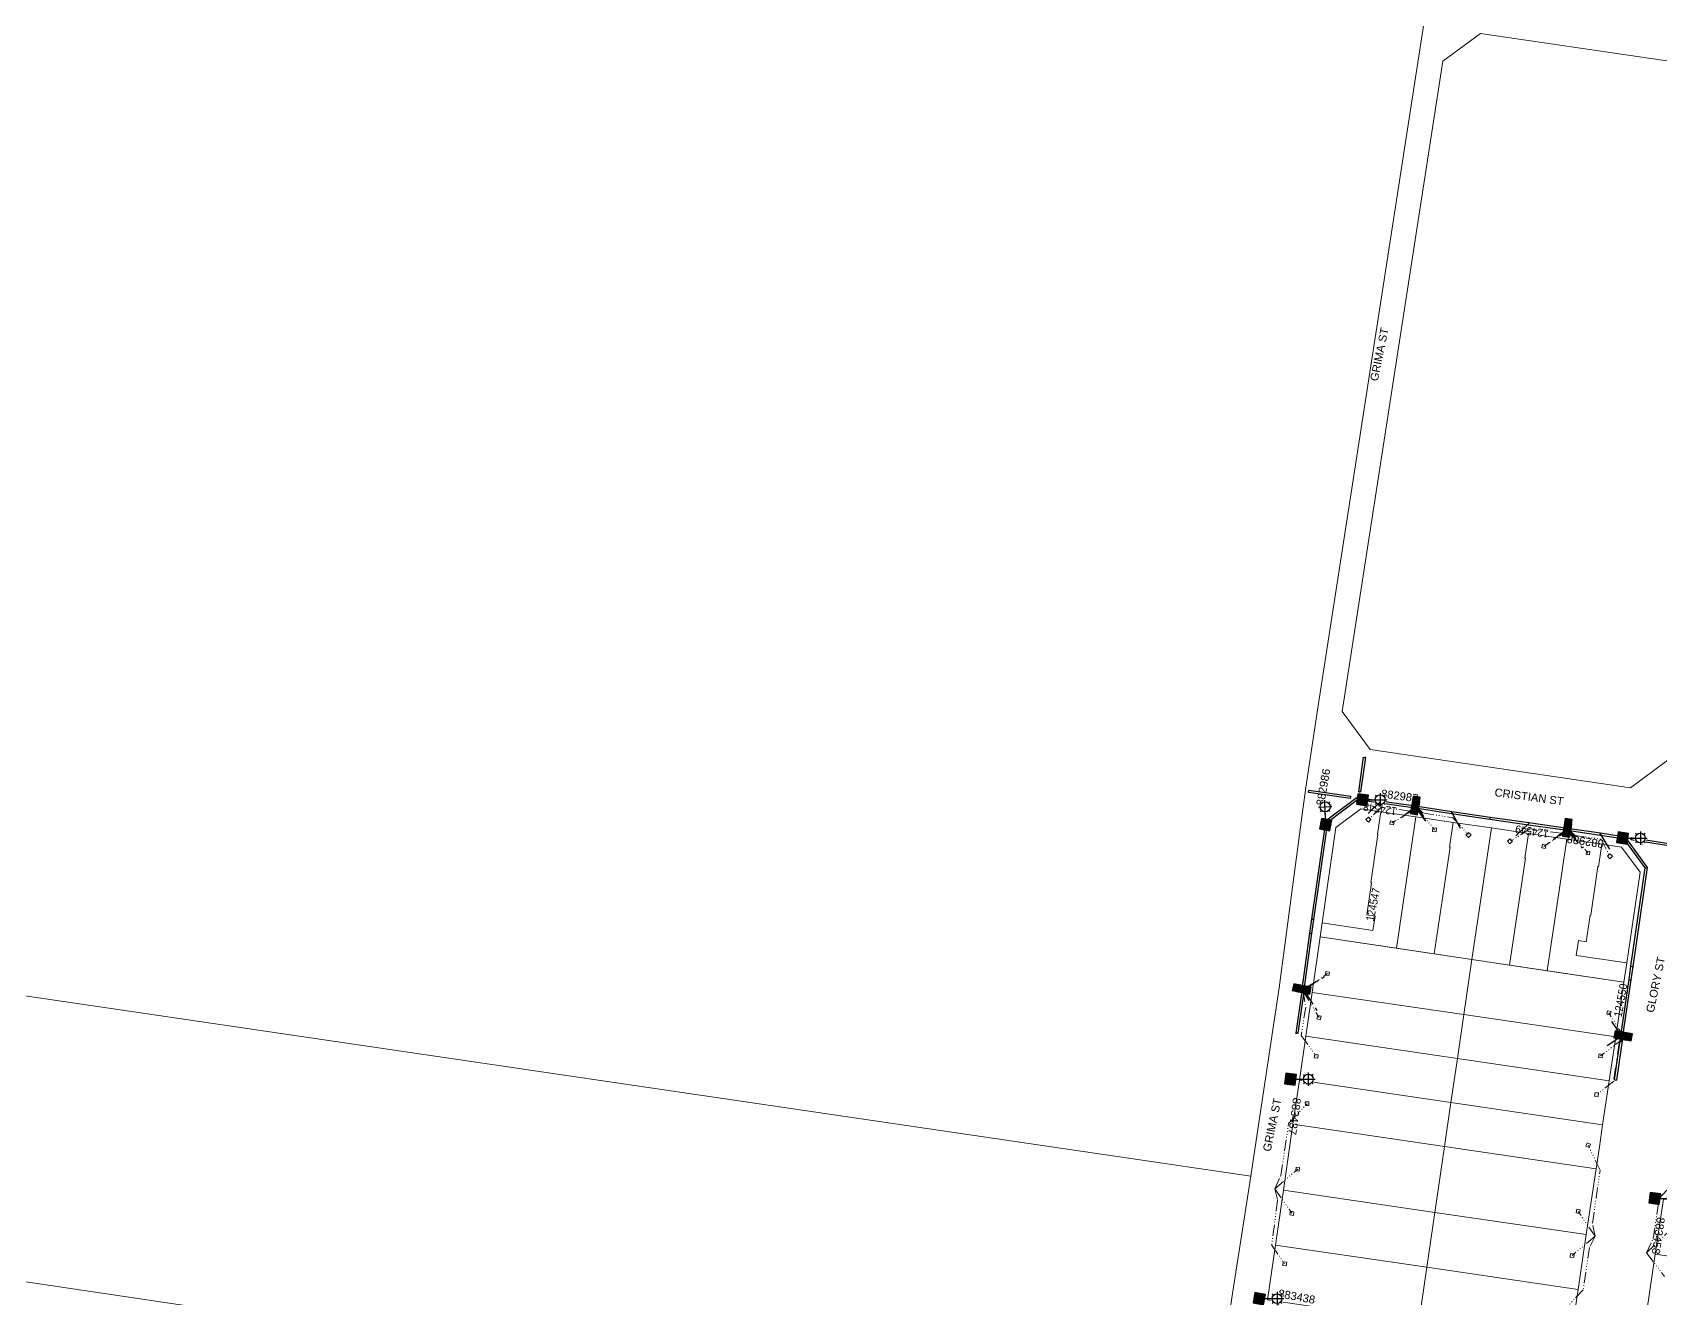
# Model space of a CAD drawing. Header units: metres. Extents: x 302924 to 306036, y 6267404 to 6269261.
# Drawn here: x 303518.9 to 303885, y 6268303.4 to 6268588.1 of the extents above; entities that cross this region are included whole.
import ezdxf
from ezdxf.enums import TextEntityAlignment as Align

# ---------------------------------------------------------------- set-up
doc = ezdxf.new("R2010")
doc.units = ezdxf.units.M
doc.set_wipeout_variables(frame=1)
for name, pattern in [('Cable Exist UG', [7, 4, -1, 1, -1]), ('DOT', [6.35, 0, -6.35]), ('PHANTOMX2', [5.6, 2.5, -0.5, 0.15, -0.5, 0.15, -0.5, 0.15, -0.5, 0.15, -0.5])]:
    doc.linetypes.add(name, pattern=pattern)
doc.layers.get('0').update_dxf_attribs({"color": 6})
for name, color, linetype, lineweight in [('Cadastre Land Parcels_SP_EXT', 118, 'Continuous', 15), ('Cadastre Road Names_SP_HV_LV_SL_EXT', 211, 'Continuous', 15), ('Services_SP_EXT', 42, 'PHANTOMX2', 20)]:
    doc.layers.add(name, color=color, linetype=linetype, lineweight=lineweight)
for name, color, linetype in [('Duct_SP_EXT', 30, 'Continuous'), ('Equip_SP_SL_EXT', 7, 'Continuous'), ('SupportsUG_SP_LV_EXT', 7, 'Continuous'), ('SupportsUG_SP_LV_SL_EXT', 7, 'Continuous'), ('Trench_SP_EXT', 7, 'Continuous')]:
    doc.layers.add(name, color=color, linetype=linetype)
doc.styles.add('COLUMN_LABEL', font='arial.ttf', dxfattribs={"height": 2})
doc.styles.add('POLE_LABEL', font='arial.ttf', dxfattribs={"height": 2})
doc.styles.add('SL_LABEL', font='arial.ttf', dxfattribs={"height": 2})
doc.styles.get("Standard").update_dxf_attribs({"font": 'arial.ttf'})

# ---------------------------------------------------------------- blocks, each defined once
blk = doc.blocks.new('COLUMN_EXT')
blk.add_hatch(color=256).paths.add_polyline_path([(1.2, 1.2), (-1.2, 1.2), (-1.2, -1.2), (1.2, -1.2)])
blk.add_lwpolyline([(-1.2, 1.2), (-1.2, -1.2), (1.2, -1.2), (1.2, 1.2)], close=True)
at = {"style": 'COLUMN_LABEL', "width": 0.9, "flags": 8}
blk.add_attdef('ASSET_NUM', text='', height=1.8, rotation=360, dxfattribs=at).set_placement((4, 2), align=Align.MIDDLE_LEFT)
at = {"flags": 1}
blk.add_attdef('Z', (-2.35, -1.81), '', height=0.2, rotation=270, dxfattribs=at)
at = {"flags": 9}
for tag, p in [('NOTES', (-2, -1.81)), ('SUBURB', (-1.8, -1.81)), ('STREETNAME', (-1.6, -1.81)), ('LOCATION', (-1.4, -1.81)), ('LEGEND', (-1.2, -1.81)), ('USAGE', (-1, -1.81)), ('STATE', (-0.8, -1.81)), ('OWNED_BY', (-0.6, -1.81)), ('COLUMN_TYPE', (-0.4, -1.81))]:
    blk.add_attdef(tag, text='', height=0.2, rotation=270, dxfattribs=at).set_placement(p, align=Align.MIDDLE_LEFT)
for tag, style, p in [('STREET_CODE', 'COLUMN_LABEL', (-0.2, -1.81)), ('STRUCTURE_PLANT_NUMBER', 'POLE_LABEL', (0.03, -1.81))]:
    blk.add_attdef(tag, text='', height=0.2, rotation=270, dxfattribs=dict(at, style=style)).set_placement(p, align=Align.MIDDLE_LEFT)
blk = doc.blocks.new('SL_LANTERN_EXT')
at = {"style": 'SL_LABEL', "flags": 9}
blk.add_attdef('STREET_CODE', text='', height=0.001, rotation=270, dxfattribs=at).set_placement((0, 0), align=Align.MIDDLE_LEFT)
at = {"flags": 9}
for tag in ['CONSTRUCTED_VOLTAGE', 'CONTROL_TYPE', 'LANTERN_PURPOSE', 'LANTERN_TYPE', 'NO_PHASES', 'OPERATING_VOLTAGE', 'ORIENTATION', 'OWNED_BY', 'STATE', 'USAGE', 'CEXIST', 'CNEW', 'CNUMBER', 'CREMOVE', 'CREPLACE', 'LKINGHEIGHT', 'LBRACKET', 'LBRACKETVOCAB', 'LCATEGORY', 'LCHARGE1', 'LCHARGE1PERCENT', 'LCHARGE2', 'LCHARGE2PERCENT', 'LCHARGE3', 'LCHARGE3PERCENT', 'LEXIST', 'LLAMP', 'LLAMPVOCAB', 'LMAST', 'LMASTVOCAB', 'LNEW', 'LANTNUMBER', 'LOUTREACH', 'LOUTREACHVOCAB', 'LRATECODE', 'LREMOVE', 'LREPLACE', 'LTYPE', 'LTYPEVOCAB', 'LEGEND', 'SUBURB', 'STREETNAME', 'LOCATION', 'NOTES', 'MAINTAINED_BY']:
    blk.add_attdef(tag, text='', height=0.01, rotation=270, dxfattribs=at).set_placement((-0.01, 0), align=Align.MIDDLE_LEFT)
for tag, height, flags in [('OPERATED_BY', 0.01, 9), ('Z', 0.001, 1)]:
    blk.add_attdef(tag, (-0.01, 0), '', height=height, rotation=270, dxfattribs=dict(flags=flags))
at = {"linetype": 'DOT'}
blk.add_wipeout([(2.5, 0), (2.93, 1.06), (3.99, 1.5), (5.06, 1.06), (5.5, 0), (5.06, -1.06), (3.99, -1.5), (2.93, -1.06)], dxfattribs=at)
for p, q in [((-0.01, 0), (2.87, 0)), ((2.93, 1.06), (3.2, 0.8)), ((3.99, 1.5), (3.99, -1.5)), ((3.99, 1.5), (3.99, 1.12)), ((5.06, 1.06), (4.79, 0.8)), ((2.5, 0), (5.5, 0)), ((2.93, -1.06), (3.2, -0.8)), ((3.99, -1.13), (3.99, -1.5)), ((5.06, -1.06), (4.79, -0.8)), ((5.12, 0), (5.5, 0))]:
    blk.add_line(p, q)
at = {"linetype": 'DOT', "flags": 128}
blk.add_lwpolyline([(2.5, 0), (2.93, 1.06), (3.99, 1.5), (5.06, 1.06), (5.5, 0), (5.06, -1.06), (3.99, -1.5), (2.93, -1.06), (2.5, 0)], close=True, dxfattribs=at)
blk.add_circle((3.99, 0), 1.12)
at = {"flags": 8}
blk.add_attdef('LNUMBER', text='', height=1, dxfattribs=at).set_placement((7, -1), align=Align.MIDDLE_LEFT)
blk = doc.blocks.new('CCP_EXT')
blk.add_lwpolyline([(-0.57, 0), (0, 0.57), (0.57, 0), (0, -0.57), (-0.57, 0)])
at = {"flags": 9}
for tag in ['CCP_TYPE', 'CONSTRUCTED_VOLTAGE', 'NO_PHASES', 'OPERATING_VOLTAGE', 'ORIENTATION', 'OWNED_BY', 'USAGE', 'LEGEND', 'LIFE_SUPPORT', 'STATE', 'NOTES']:
    blk.add_attdef(tag, text='', height=0.01, dxfattribs=at).set_placement((0, 0), align=Align.MIDDLE_LEFT)
at = {"flags": 1}
blk.add_attdef('Z', (0, 0), '', height=0.01, dxfattribs=at)
blk = doc.blocks.new('PILLAR_EXT')
at = {"layer": 'SupportsUG_SP_LV_EXT', "linetype": 'Continuous'}
h = blk.add_hatch(color=256, dxfattribs=at)
h.dxf.hatch_style = 1
h.paths.add_polyline_path([(-0.8, 0), (-0.8, 2), (0.8, 2), (0.8, 0)])
h = blk.add_hatch(color=256, dxfattribs=at)
h.dxf.hatch_style = 1
h.paths.add_polyline_path([(-0.8, -2), (-0.8, 0), (0.8, 0), (0.8, -2)])
blk.add_lwpolyline([(-0.8, 2), (-0.8, -1), (-0.8, 1), (-0.8, -2), (0.8, -2), (0.8, 2)], close=True)
for tag, flags, p in [('OWNED_BY', 9, (-0.2, 0)), ('STREETNAME', 9, (-0.18, 0)), ('SUBURB', 1, (-0.16, 0)), ('PARENT', 9, (-0.14, 0)), ('NOTES', 9, (-0.13, 0)), ('LOCATION', 9, (-0.11, 0)), ('LEGEND', 9, (-0.09, 0)), ('SUPPORT_TYPE', 9, (-0.07, 0)), ('USAGE', 9, (-0.06, 0)), ('STATE', 9, (-0.03, 0))]:
    blk.add_attdef(tag, text='', height=0.01, rotation=270, dxfattribs=dict(flags=flags)).set_placement(p, align=Align.CENTER)
at = {"width": 0.9}
blk.add_attdef('ASSET_NUM', text='', height=1.8, rotation=360, dxfattribs=at).set_placement((4, 2), align=Align.MIDDLE_LEFT)

msp = doc.modelspace()

# ---------------------------------------------------------------- linework, layer by layer
at = {"layer": 'Cadastre Land Parcels_SP_EXT', "linetype": 'Continuous'}
for points in [[(303805.1821, 6268418.3441), (303807.9472, 6268436.231), (303832.7284, 6268596.5014), (303842.2536, 6268660.1704), (303851.7737, 6268723.6085), (303851.5448, 6268723.6207), (303687.9164, 6268731.6662), (303515.798, 6268738.4107), (303503.0109, 6268411.8242), (303454.1919, 6268360.0536), (303461.0554, 6268356.851), (303454.9258, 6268331.4228), (303496.2413, 6268374.532), (303792.8186, 6268330.9119), (303794.7488, 6268343.429), (303799.2297, 6268373.2945), (303804.1626, 6268410.6274), (303805.1821, 6268418.3441)], [(303886.7268, 6268424.5795), (303898.462, 6268503.2984), (303902.1822, 6268528.2491), (303908.5502, 6268570.9768), (303902.2432, 6268579.4743), (303844.5177, 6268587.9575), (303836.005, 6268581.6764), (303813.3821, 6268435.3996), (303819.6833, 6268426.8605), (303878.2101, 6268418.2596), (303886.7268, 6268424.5795)], [(303820.7695, 6268389.3885), (303818.9128, 6268389.6627), (303819.9761, 6268396.8661), (303819.8327, 6268396.887), (303821.4403, 6268407.7844), (303821.297, 6268407.8053), (303822.0448, 6268412.8828), (303817.611, 6268413.5338), (303811.9605, 6268409.3194), (303808.864, 6268387.8524), (303820.2929, 6268386.1643), (303820.7695, 6268389.3885)], [(303829.9443, 6268411.7221), (303822.0448, 6268412.8828), (303821.297, 6268407.8053), (303821.4403, 6268407.7844), (303819.8327, 6268396.887), (303819.9761, 6268396.8661), (303818.9128, 6268389.6627), (303820.7695, 6268389.3885), (303820.2929, 6268386.1643), (303808.864, 6268387.8524), (303808.4143, 6268384.7352), (303825.5847, 6268382.1764), (303829.9443, 6268411.7221)], [(303837.6522, 6268404.9125), (303837.5087, 6268404.9334), (303838.3283, 6268410.4898), (303829.9443, 6268411.7221), (303825.5847, 6268382.1764), (303834.1107, 6268380.9062), (303837.6522, 6268404.9125)], [(303846.9397, 6268409.2253), (303838.3283, 6268410.4898), (303837.5087, 6268404.9334), (303837.6522, 6268404.9125), (303834.1107, 6268380.9062), (303842.5584, 6268379.6473), (303846.9397, 6268409.2253)], [(303854.5914, 6268402.4423), (303854.448, 6268402.4633), (303855.2637, 6268408.0017), (303846.9397, 6268409.2253), (303842.5584, 6268379.6473), (303851.0435, 6268378.3843), (303854.5914, 6268402.4423)], [(303863.8744, 6268406.7373), (303855.2637, 6268408.0017), (303854.448, 6268402.4633), (303854.5914, 6268402.4423), (303851.0435, 6268378.3843), (303859.5094, 6268377.1237), (303863.8744, 6268406.7373)], [(303871.7731, 6268405.5765), (303863.8744, 6268406.7373), (303859.5094, 6268377.1237), (303876.7481, 6268374.5564), (303877.3882, 6268378.8549), (303866.0061, 6268380.533), (303866.4986, 6268383.8748), (303868.2469, 6268383.6173), (303869.1327, 6268389.6316), (303869.2761, 6268389.6106), (303870.8834, 6268400.5208), (303871.0269, 6268400.4999), (303871.7731, 6268405.5765)], [(303876.2227, 6268404.9228), (303871.7731, 6268405.5765), (303871.0269, 6268400.4999), (303870.8834, 6268400.5208), (303869.2761, 6268389.6106), (303869.1327, 6268389.6316), (303868.2469, 6268383.6173), (303866.4986, 6268383.8748), (303866.0061, 6268380.533), (303877.3882, 6268378.8549), (303880.4275, 6268399.2586), (303876.2227, 6268404.9228)], [(303842.5584, 6268379.6473), (303808.4143, 6268384.7352), (303806.6124, 6268372.2465), (303840.7383, 6268367.2319), (303842.5584, 6268379.6473)], [(303876.7481, 6268374.5564), (303842.5584, 6268379.6473), (303840.7383, 6268367.2319), (303874.9092, 6268362.2102), (303876.7481, 6268374.5564)], [(303785.2542, 6268280.1743), (303788.5982, 6268303.548), (303792.8186, 6268330.9119), (303496.2413, 6268374.532), (303454.9258, 6268331.4228), (303451.3313, 6268316.9569), (303783.3208, 6268267.5715), (303785.2542, 6268280.1743)], [(303840.7383, 6268367.2319), (303806.6124, 6268372.2465), (303805.1827, 6268362.3613), (303839.2936, 6268357.3474), (303840.7383, 6268367.2319)], [(303874.9092, 6268362.2102), (303840.7383, 6268367.2319), (303839.2936, 6268357.3474), (303873.4369, 6268352.331), (303874.9092, 6268362.2102)], [(303839.2936, 6268357.3474), (303805.1827, 6268362.3613), (303803.7529, 6268352.4771), (303837.8463, 6268347.4658), (303839.2936, 6268357.3474)], [(303873.4369, 6268352.331), (303839.2936, 6268357.3474), (303837.8463, 6268347.4658), (303871.9646, 6268342.4519), (303873.4369, 6268352.331)], [(303837.8463, 6268347.4658), (303803.7529, 6268352.4771), (303802.3241, 6268342.5919), (303836.3982, 6268337.5832), (303837.8463, 6268347.4658)], [(303871.2289, 6268337.5128), (303871.9646, 6268342.4519), (303837.8463, 6268347.4658), (303836.3982, 6268337.5832), (303870.4889, 6268332.5736), (303871.2289, 6268337.5128)], [(303836.3982, 6268337.5832), (303802.3241, 6268342.5919), (303800.1787, 6268327.765), (303834.2236, 6268322.7607), (303836.3982, 6268337.5832)], [(303870.4889, 6268332.5736), (303836.3982, 6268337.5832), (303834.2236, 6268322.7607), (303868.281, 6268317.7545), (303870.4889, 6268332.5736)], [(303834.2236, 6268322.7607), (303800.1787, 6268327.765), (303798.3916, 6268315.408), (303832.4164, 6268310.4062), (303834.2236, 6268322.7607)], [(303917.2685, 6268321.0942), (303885.6349, 6268325.7395), (303883.7977, 6268313.3903), (303912.4307, 6268309.1858), (303915.4313, 6268308.7451), (303917.2685, 6268321.0942)], [(303868.281, 6268317.7545), (303834.2236, 6268322.7607), (303832.4164, 6268310.4062), (303866.4438, 6268305.4044), (303868.281, 6268317.7545)], [(303783.321, 6268267.572), (303451.331, 6268316.957), (303436.251, 6268257.189), (303775.132, 6268207.876), (303776.723, 6268219.212), (303783.321, 6268267.572)], [(303832.4164, 6268310.4062), (303798.3916, 6268315.408), (303796.607, 6268303.0509), (303830.6084, 6268298.0527), (303832.4164, 6268310.4062)], [(303912.4307, 6268309.1858), (303883.7977, 6268313.3903), (303881.9588, 6268301.0413), (303896.788, 6268298.8649), (303910.5934, 6268296.8397), (303912.4307, 6268309.1858)], [(303866.4438, 6268305.4044), (303832.4164, 6268310.4062), (303830.6084, 6268298.0527), (303864.6049, 6268293.0552), (303866.4438, 6268305.4044)]]:
    msp.add_lwpolyline(points, close=True, dxfattribs=at)
at = {"layer": 'Duct_SP_EXT'}
for p, q in [((303817.1103, 6268417.3904), (303818.2132, 6268425.1277)), ((303817.5854, 6268417.3227), (303818.6884, 6268425.06)), ((303818.2132, 6268425.1277), (303818.4508, 6268425.0939)), ((303818.6884, 6268425.06), (303818.4508, 6268425.0939)), ((303805.7901, 6268417.1972), (303805.8238, 6268417.4348)), ((303815.2372, 6268415.8554), (303805.7901, 6268417.1972)), ((303805.8576, 6268417.6724), (303805.8238, 6268417.4348)), ((303815.3047, 6268416.3306), (303805.8576, 6268417.6724)), ((303817.1103, 6268417.3904), (303817.3479, 6268417.3565)), ((303817.5854, 6268417.3227), (303817.3479, 6268417.3565)), ((303809.6212, 6268410.7965), (303816.7256, 6268416.1427)), ((303810.0867, 6268410.5461), (303816.8536, 6268415.6383)), ((303815.2372, 6268415.8554), (303815.2709, 6268416.093)), ((303815.3047, 6268416.3306), (303815.2709, 6268416.093)), ((303816.7256, 6268416.1427), (303817.525, 6268416.0235)), ((303816.7256, 6268416.1427), (303816.7896, 6268415.8905)), ((303816.8536, 6268415.6383), (303816.7896, 6268415.8905)), ((303816.8536, 6268415.6383), (303817.4542, 6268415.5487)), ((303817.4535, 6268415.5488), (303817.4896, 6268415.7861)), ((303817.4535, 6268415.5488), (303821.895, 6268414.8729)), ((303817.4542, 6268415.5487), (303817.4896, 6268415.7861)), ((303817.525, 6268416.0235), (303817.4896, 6268415.7861)), ((303817.5257, 6268416.0234), (303817.4896, 6268415.7861)), ((303817.5257, 6268416.0234), (303821.9672, 6268415.3475)), ((303821.895, 6268414.8729), (303821.9311, 6268415.1102)), ((303821.8978, 6268414.8725), (303821.9311, 6268415.1102)), ((303821.8978, 6268414.8725), (303829.7856, 6268413.7664)), ((303821.9645, 6268415.3479), (303821.9311, 6268415.1102)), ((303821.9672, 6268415.3475), (303821.9311, 6268415.1102)), ((303821.9645, 6268415.3479), (303829.8522, 6268414.2417)), ((303829.7821, 6268413.7669), (303829.8189, 6268414.0041)), ((303829.7821, 6268413.7669), (303838.009, 6268412.4894)), ((303829.7856, 6268413.7664), (303829.8189, 6268414.0041)), ((303829.8522, 6268414.2417), (303829.8189, 6268414.0041)), ((303829.8557, 6268414.2412), (303829.8189, 6268414.0041)), ((303829.8557, 6268414.2412), (303838.0826, 6268412.9637)), ((303809.5424, 6268409.515), (303809.6144, 6268410.6861)), ((303809.6144, 6268410.6861), (303809.6212, 6268410.7965)), ((303809.6144, 6268410.6861), (303809.854, 6268410.6713)), ((303809.6212, 6268410.7965), (303809.854, 6268410.6713)), ((303810.0935, 6268410.6566), (303809.854, 6268410.6713)), ((303810.0867, 6268410.5461), (303809.854, 6268410.6713)), ((303810.0203, 6268409.466), (303810.0935, 6268410.6566)), ((303810.0935, 6268410.6566), (303810.0867, 6268410.5461)), ((303838.009, 6268412.4894), (303838.0458, 6268412.7265)), ((303838.0104, 6268412.4892), (303838.0458, 6268412.7265)), ((303838.0104, 6268412.4892), (303846.6226, 6268411.2036)), ((303838.0812, 6268412.9639), (303838.0458, 6268412.7265)), ((303838.0826, 6268412.9637), (303838.0458, 6268412.7265)), ((303838.0812, 6268412.9639), (303846.6921, 6268411.6786)), ((303846.6226, 6268411.2036), (303846.6574, 6268411.4411)), ((303846.6226, 6268411.2036), (303855.3189, 6268409.9565)), ((303846.6921, 6268411.6786), (303846.6574, 6268411.4411)), ((303846.6921, 6268411.6786), (303855.387, 6268410.4317)), ((303855.3189, 6268409.9565), (303855.353, 6268410.1941)), ((303855.3196, 6268409.9564), (303855.353, 6268410.1941)), ((303855.3196, 6268409.9564), (303863.9781, 6268408.7419)), ((303855.3863, 6268410.4318), (303855.353, 6268410.1941)), ((303855.387, 6268410.4317), (303855.353, 6268410.1941)), ((303855.3863, 6268410.4318), (303864.0448, 6268409.2172)), ((303806.5494, 6268388.7126), (303809.5424, 6268409.515)), ((303807.0245, 6268388.6445), (303810.0203, 6268409.466)), ((303809.5424, 6268409.515), (303809.7814, 6268409.4905)), ((303810.0203, 6268409.466), (303809.7814, 6268409.4905)), ((303863.9761, 6268408.7422), (303864.0114, 6268408.9796)), ((303863.9761, 6268408.7422), (303871.4074, 6268407.6357)), ((303863.9781, 6268408.7419), (303864.0114, 6268408.9796)), ((303864.0448, 6268409.2172), (303864.0114, 6268408.9796)), ((303864.0468, 6268409.217), (303864.0114, 6268408.9796)), ((303864.0468, 6268409.217), (303871.4781, 6268408.1105)), ((303871.4068, 6268407.6358), (303871.4427, 6268407.8731)), ((303871.4068, 6268407.6358), (303876.0483, 6268406.932)), ((303871.4074, 6268407.6357), (303871.4427, 6268407.8731)), ((303871.4781, 6268408.1105), (303871.4427, 6268407.8731)), ((303871.4787, 6268408.1104), (303871.4427, 6268407.8731)), ((303871.4787, 6268408.1104), (303876.1202, 6268407.4066)), ((303876.0483, 6268406.932), (303876.0843, 6268407.1693)), ((303876.1202, 6268407.4066), (303876.0843, 6268407.1693)), ((303877.2944, 6268406.0477), (303877.4878, 6268406.1898)), ((303877.6813, 6268406.3318), (303877.4878, 6268406.1898)), ((303882.0675, 6268400.3587), (303877.6813, 6268406.3318)), ((303878.3158, 6268406.6063), (303878.3537, 6268406.8433)), ((303878.3158, 6268406.6063), (303894.2372, 6268404.0593)), ((303878.3916, 6268407.0803), (303878.3537, 6268406.8433)), ((303878.3916, 6268407.0803), (303894.313, 6268404.5333)), ((303881.5641, 6268400.2332), (303877.2944, 6268406.0477)), ((303878.3358, 6268378.1128), (303881.5641, 6268400.2332)), ((303878.8109, 6268378.0443), (303882.0675, 6268400.3587)), ((303881.5641, 6268400.2332), (303881.8158, 6268400.2959)), ((303882.0675, 6268400.3587), (303881.8158, 6268400.2959)), ((303806.0952, 6268385.5299), (303806.5494, 6268388.7126)), ((303806.5494, 6268388.7126), (303806.787, 6268388.6785)), ((303806.5706, 6268385.4631), (303807.0245, 6268388.6445)), ((303807.0245, 6268388.6445), (303806.787, 6268388.6785)), ((303804.3603, 6268372.9776), (303806.0952, 6268385.5299)), ((303804.8357, 6268372.9119), (303806.5706, 6268385.4631)), ((303806.0952, 6268385.5299), (303806.3329, 6268385.4965)), ((303806.5706, 6268385.4631), (303806.3329, 6268385.4965)), ((303877.9083, 6268375.1137), (303878.3358, 6268378.1124)), ((303878.3358, 6268378.1124), (303878.3358, 6268378.1128)), ((303878.3358, 6268378.1128), (303878.5734, 6268378.0785)), ((303878.3358, 6268378.1124), (303878.5734, 6268378.0785)), ((303878.3834, 6268375.0451), (303878.811, 6268378.0447)), ((303878.811, 6268378.0447), (303878.5734, 6268378.0785)), ((303878.8109, 6268378.0443), (303878.5734, 6268378.0785)), ((303878.811, 6268378.0447), (303878.8109, 6268378.0443)), ((303876.0574, 6268362.4618), (303877.9083, 6268375.1137)), ((303876.5323, 6268362.3923), (303878.3834, 6268375.0451)), ((303877.9083, 6268375.1137), (303878.1458, 6268375.0794)), ((303878.3834, 6268375.0451), (303878.1458, 6268375.0794)), ((303804.3605, 6268372.9791), (303802.9315, 6268363.0999)), ((303804.8355, 6268372.9104), (303803.4067, 6268363.0321)), ((303804.3603, 6268372.9776), (303804.598, 6268372.9448)), ((303804.3605, 6268372.9791), (303804.598, 6268372.9448)), ((303804.8357, 6268372.9119), (303804.598, 6268372.9448)), ((303804.8355, 6268372.9104), (303804.598, 6268372.9448)), ((303802.9315, 6268363.0999), (303802.9266, 6268363.0651)), ((303802.9266, 6268363.0651), (303803.1643, 6268363.0316)), ((303802.9315, 6268363.0999), (303803.1691, 6268363.066)), ((303803.4019, 6268362.9982), (303803.1643, 6268363.0316)), ((303803.4067, 6268363.0321), (303803.1691, 6268363.066)), ((303803.4067, 6268363.0321), (303803.4019, 6268362.9982)), ((303874.6452, 6268352.5483), (303876.0702, 6268362.4323)), ((303875.1202, 6268352.4798), (303876.5453, 6268362.3638)), ((303876.0574, 6268362.4618), (303876.2949, 6268362.427)), ((303876.0702, 6268362.4323), (303876.3077, 6268362.398)), ((303876.5323, 6268362.3923), (303876.2949, 6268362.427)), ((303876.5453, 6268362.3638), (303876.3077, 6268362.398)), ((303874.6452, 6268352.5483), (303874.8827, 6268352.514)), ((303875.1202, 6268352.4798), (303874.8827, 6268352.514))]:
    msp.add_line(p, q, dxfattribs=at)
at = {"layer": 'Services_SP_EXT'}
for points in [[(303830.2414, 6268413.7945), (303834.1356, 6268408.8091)], [(303830.2414, 6268413.7945), (303831.5313, 6268412.5952), (303831.5313, 6268412.5952), (303838.3085, 6268411.5314), (303841.8004, 6268407.6555)], [(303864.371, 6268408.7783), (303862.6116, 6268408.0364), (303862.6116, 6268408.0364), (303855.5834, 6268409.0033), (303851.1195, 6268406.2365)], [(303864.371, 6268408.7783), (303858.7525, 6268405.0824)], [(303864.371, 6268408.7783), (303868.6671, 6268403.5909)], [(303864.371, 6268408.7783), (303865.8217, 6268407.558), (303865.8217, 6268407.558), (303871.65, 6268406.682), (303873.6181, 6268402.8479)], [(303804.6309, 6268372.5492), (303810.0799, 6268376.4682)], [(303804.6309, 6268372.5492), (303805.2015, 6268368.8863), (303805.2015, 6268368.8863), (303804.1659, 6268362.5422), (303807.5601, 6268357.882)], [(303804.6309, 6268372.5492), (303808.1779, 6268366.5754)], [(303876.8596, 6268361.9998), (303873.3737, 6268367.6413)], [(303876.8596, 6268361.9998), (303875.712, 6268360.8127), (303875.712, 6268360.8127), (303874.426, 6268352.1836), (303870.5949, 6268349.2687)], [(303876.8467, 6268362.0288), (303871.5098, 6268357.9452)], [(303798.2757, 6268328.0738), (303799.6278, 6268331.0777), (303799.6278, 6268331.0777), (303801.3303, 6268342.7389), (303805.5114, 6268347.2024)], [(303870.2518, 6268317.3838), (303869.6661, 6268320.3406), (303869.6661, 6268320.3406), (303871.3232, 6268331.6342), (303871.3776, 6268332.2128), (303868.7017, 6268337.8807)], [(303798.2757, 6268328.0738), (303803.3776, 6268332.4685)], [(303798.2757, 6268328.0738), (303798.875, 6268325.5101), (303798.875, 6268325.5101), (303797.5285, 6268315.4203), (303800.4633, 6268311.1728)], [(303798.2757, 6268328.0738), (303802.0797, 6268322.5586)], [(303870.2518, 6268317.3838), (303866.4659, 6268322.9702)], [(303881.8095, 6268313.6649), (303886.6946, 6268318.3044)], [(303870.2518, 6268317.3838), (303868.9984, 6268314.874), (303868.9984, 6268314.874), (303867.5831, 6268305.3449), (303863.3774, 6268300.8511)], [(303870.2518, 6268317.3838), (303865.1189, 6268313.067)], [(303881.8095, 6268313.6649), (303885.8699, 6268308.3402)]]:
    msp.add_lwpolyline(points, dxfattribs=at)
at = {"layer": 'Trench_SP_EXT', "linetype": 'Cable Exist UG'}
for points in [[(303829.8189, 6268414.0041), (303826.389, 6268411.2566)], [(303829.8189, 6268414.0041), (303832.5326, 6268410.2261)], [(303838.0458, 6268412.7266), (303840.0456, 6268409.0022)], [(303855.353, 6268410.1941), (303851.8553, 6268406.8479)], [(303864.0114, 6268408.9796), (303859.57, 6268405.5883)], [(303864.0114, 6268408.9796), (303867.3438, 6268404.684)], [(303871.4427, 6268407.8731), (303873.648, 6268404.1729)], [(303804.598, 6268372.9448), (303809.3808, 6268375.7519)], [(303804.598, 6268372.9448), (303807.6826, 6268368.1639)], [(303876.2949, 6268362.427), (303873.5052, 6268366.4062)], [(303876.3077, 6268362.3981), (303872.2351, 6268359.7231)]]:
    msp.add_lwpolyline(points, dxfattribs=at)

# ---------------------------------------------------------------- block references
at = {"layer": 'Services_SP_EXT'}
for p in [(303819.2741, 6268411.1002), (303841.8003, 6268407.6555), (303851.1195, 6268406.2365), (303873.6181, 6268402.8479)]:
    msp.add_blockref('CCP_EXT', p, dxfattribs=at)
for p, rotation in [((303824.5873, 6268410.3887), 33.38717130781586), ((303834.1356, 6268408.8092), 129.38717090638), ((303858.7525, 6268405.0825), 33.64169305417014), ((303868.667, 6268403.5909), 129.641693065912), ((303810.0799, 6268376.4682), 216.72929135055), ((303808.178, 6268366.5754), 120.7292908367797), ((303873.3737, 6268367.6412), 301.6555021184966), ((303807.5601, 6268357.882), 126.1007772648995), ((303871.5098, 6268357.9452), 37.65550174587518), ((303805.5114, 6268347.2024), 226.6747440210868), ((303870.5949, 6268349.2687), 37.26646917281519), ((303868.7017, 6268337.8807), 295.3606212539125), ((303803.3776, 6268332.4685), 220.6047619189251), ((303802.0797, 6268322.5586), 124.6047618433976), ((303866.466, 6268322.9702), 304.2689157365815), ((303800.4633, 6268311.1728), 128.4958681108356), ((303865.1188, 6268313.067), 40.26891581234774)]:
    msp.add_blockref('CCP_EXT', p, dxfattribs=dict(at, rotation=rotation))
at = {"layer": 'SupportsUG_SP_LV_EXT'}
for p, rotation, values in [((303864.0546, 6268409.2768), 171.6416928623551, {'ASSET_NUM': '124549'}), ((303876.5923, 6268362.4678), 79.65550194300914, {'ASSET_NUM': '124550'})]:
    msp.add_blockref('PILLAR_EXT', p, dxfattribs=dict(at, rotation=rotation)).add_auto_attribs(values)
ref = msp.add_blockref('PILLAR_EXT', (303804.2845, 6268373.0189), dxfattribs=dict(at, rotation=78.62763357965243))
ref.add_attrib('ASSET_NUM', '124547', dxfattribs={"layer": '0', "height": 1.8, "rotation": 78.627634, "width": 0.9}).set_placement((303819.5983, 6268388.2992), align=Align.MIDDLE_LEFT)
at = {"layer": 'SupportsUG_SP_LV_SL_EXT'}
ref = msp.add_blockref('COLUMN_EXT', (303809.6746, 6268409.9948), dxfattribs=dict(at, rotation=80.03433332843942))
ref.add_attrib('ASSET_NUM', '882986', dxfattribs={"layer": '0', "height": 1.8, "rotation": 80.034333, "style": 'COLUMN_LABEL'}).set_placement((303808.397, 6268414.2806), align=Align.MIDDLE_LEFT)
ref = msp.add_blockref('COLUMN_EXT', (303817.9265, 6268415.5811), dxfattribs=dict(at, rotation=352.0731238054642))
ref.add_attrib('ASSET_NUM', '882987', dxfattribs={"layer": '0', "height": 1.8, "rotation": 352.073124, "style": 'COLUMN_LABEL'}).set_placement((303822.1641, 6268417.0104), align=Align.MIDDLE_LEFT)
ref = msp.add_blockref('COLUMN_EXT', (303876.4534, 6268406.9678), dxfattribs=dict(at, rotation=171.6416734444138))
ref.add_attrib('ASSET_NUM', '882988', dxfattribs={"layer": '0', "height": 1.8, "rotation": 171.641673, "style": 'COLUMN_LABEL'}).set_placement((303872.2052, 6268405.5705), align=Align.MIDDLE_LEFT)
ref = msp.add_blockref('COLUMN_EXT', (303801.7834, 6268352.738), dxfattribs=dict(at, rotation=262.4888234187907))
ref.add_attrib('ASSET_NUM', '883437', dxfattribs={"layer": '0', "height": 1.8, "rotation": 262.488823, "style": 'COLUMN_LABEL'}).set_placement((303803.2433, 6268348.5109), align=Align.MIDDLE_LEFT)
ref = msp.add_blockref('COLUMN_EXT', (303883.6803, 6268325.8865), dxfattribs=dict(at, rotation=261.7910161458756))
ref.add_attrib('ASSET_NUM', '883458', dxfattribs={"layer": '0', "height": 1.8, "rotation": 261.791016, "style": 'COLUMN_LABEL'}).set_placement((303885.0886, 6268321.6419), align=Align.MIDDLE_LEFT)
ref = msp.add_blockref('COLUMN_EXT', (303794.741, 6268303.3474), dxfattribs=dict(at, rotation=349.466678597404))
ref.add_attrib('ASSET_NUM', '883438', dxfattribs={"layer": '0', "height": 1.8, "rotation": 349.466679, "style": 'COLUMN_LABEL'}).set_placement((303799.0392, 6268304.5825), align=Align.MIDDLE_LEFT)

# ---------------------------------------------------------------- texts
at = {"layer": 'Cadastre Road Names_SP_HV_LV_SL_EXT'}
for s, rotation, p in [('GRIMA ST', 78.336706, (303821.3834, 6268509.6163)), ('CRISTIAN ST', 352.255289, (303847.563, 6268416.4068)), ('GLORY ST', 78.336706, (303883.4584, 6268367.57)), ('GRIMA ST', 78.336706, (303797.2841, 6268336.3134))]:
    msp.add_text(s, height=1.8, rotation=rotation, dxfattribs=at).set_placement(p)

# ---------------------------------------------------------------- next in the draw order: block references
at = {"layer": 'Equip_SP_SL_EXT'}
for p in [(303817.9265, 6268415.5812), (303876.4534, 6268406.9678), (303801.7834, 6268352.738), (303883.6803, 6268325.8865), (303794.7409, 6268303.3474)]:
    msp.add_blockref('SL_LANTERN_EXT', p, dxfattribs=at)
at = {"layer": 'Equip_SP_SL_EXT', "rotation": 91.88996097525941}
msp.add_blockref('SL_LANTERN_EXT', (303809.6746, 6268409.9948), dxfattribs=at)

# ---------------------------------------------------------------- next in the draw order: linework, layer by layer
at = {"layer": 'Services_SP_EXT'}
for points in [[(303830.2414, 6268413.7945), (303828.6612, 6268413.0279), (303828.6612, 6268413.0279), (303822.2174, 6268413.9145), (303819.2741, 6268411.1001)], [(303830.2414, 6268413.7945), (303824.5872, 6268410.3887)], [(303881.8095, 6268313.6649), (303883.3105, 6268316.7737), (303883.3105, 6268316.7737), (303884.6875, 6268325.881), (303888.7929, 6268330.4086)]]:
    msp.add_lwpolyline(points, dxfattribs=at)
at = {"layer": 'Trench_SP_EXT', "linetype": 'Cable Exist UG'}
for points in [[(303821.9311, 6268415.1102), (303819.2131, 6268412.4743)], [(303876.0843, 6268407.1693), (303876.7911, 6268407.0532), (303877.4878, 6268406.1898)]]:
    msp.add_lwpolyline(points, dxfattribs=at)

# ---------------------------------------------------------------- next in the draw order: block references
at = {"layer": 'SupportsUG_SP_LV_EXT', "rotation": 171.3871712658824}
msp.add_blockref('PILLAR_EXT', (303829.8627, 6268414.3003), dxfattribs=at).add_auto_attribs({'ASSET_NUM': '124548'})

doc.saveas('drawing.dxf')
